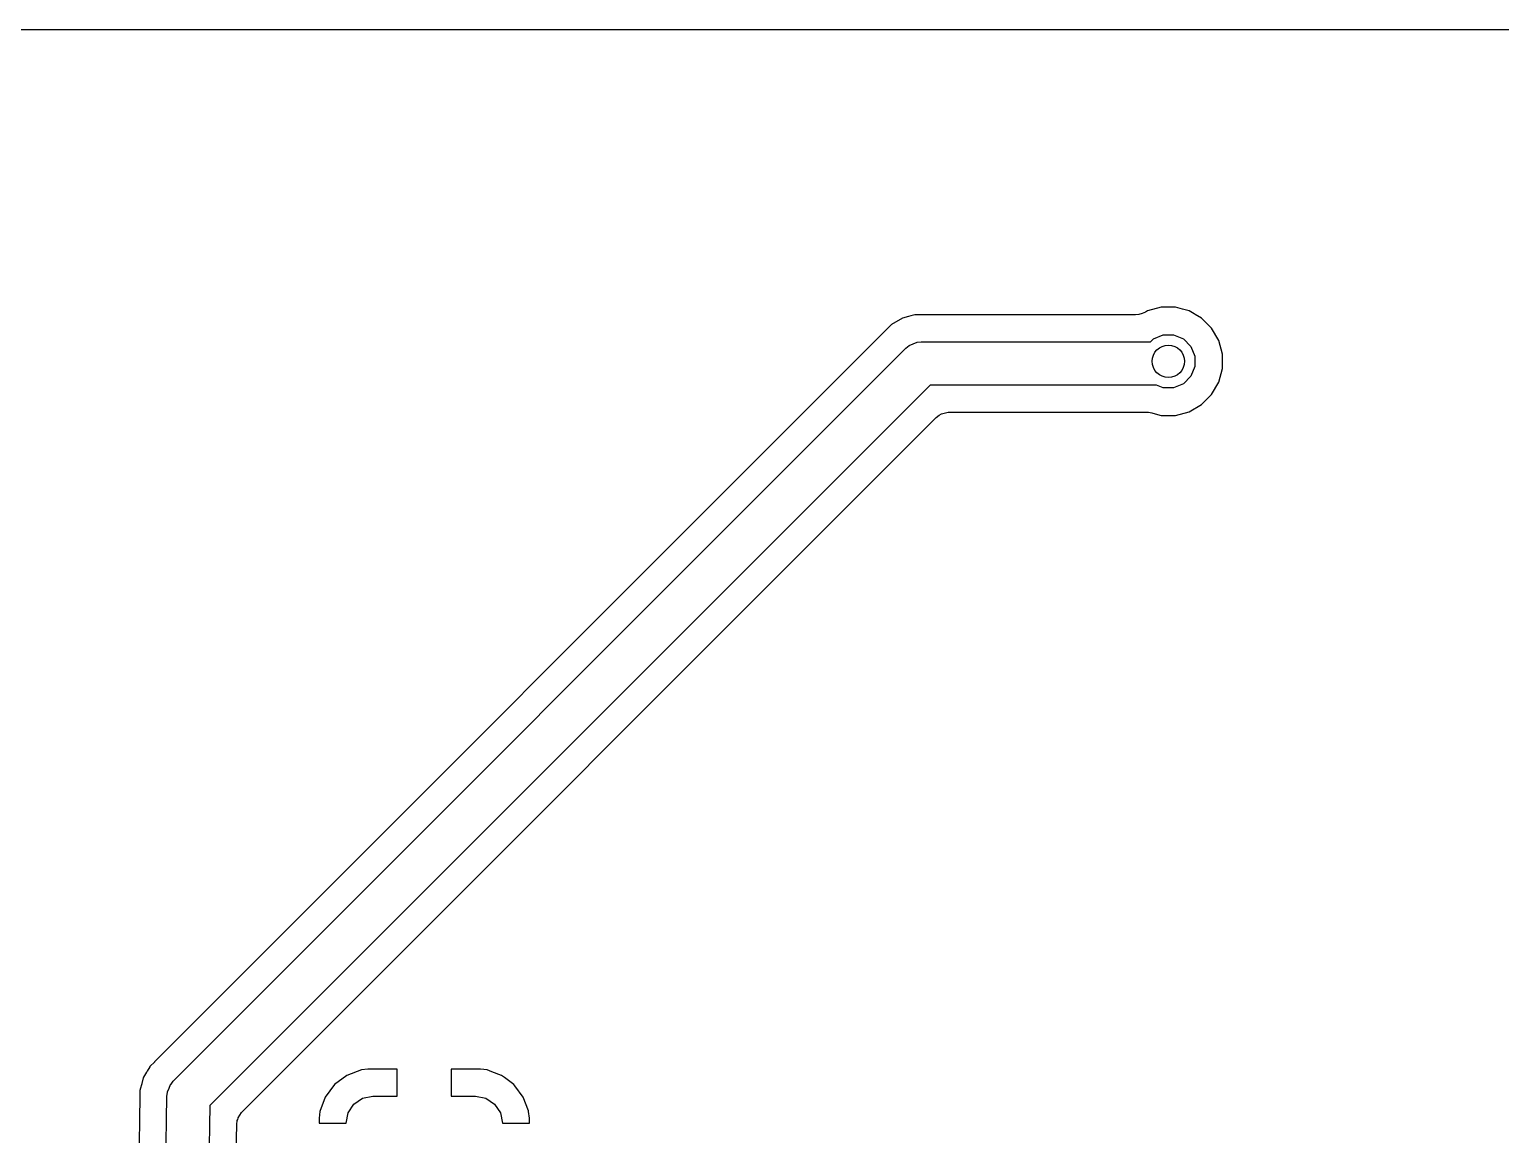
# Model space of a CAD drawing. Header units: inches. Extents: x 0.01 to 5.35, y 0.01 to 3.37.
# Drawn here: x 2.286 to 2.823, y 2.965 to 3.368 of the extents above; entities that cross this region are included whole.
import ezdxf

# ---------------------------------------------------------------- set-up
doc = ezdxf.new("R2010")
doc.units = ezdxf.units.IN
doc.header["$MEASUREMENT"] = 0
doc.layers.add('BLACK', color=250, linetype='CONTINUOUS')

msp = doc.modelspace()

# ---------------------------------------------------------------- linework, layer by layer
at = {"layer": 'BLACK', "linetype": 'CONTINUOUS'}
for p, q in [((0.01724, 3.36817), (5.3429, 3.36817)), ((2.69384, 3.26501), (2.69266, 3.26452)), ((2.6946, 3.26545), (2.69384, 3.26501)), ((2.69961, 3.26679), (2.6946, 3.26545)), ((2.6946, 3.26545), (2.6946, 3.26545)), ((2.7048, 3.26679), (2.69961, 3.26679)), ((2.7073, 3.26612), (2.7048, 3.26679)), ((2.7048, 3.26679), (2.7048, 3.26679)), ((2.70981, 3.26545), (2.7073, 3.26612)), ((2.71158, 3.26443), (2.70981, 3.26545)), ((2.60109, 3.26049), (2.33215, 2.99155)), ((2.60514, 3.26283), (2.60109, 3.26049)), ((2.60109, 3.26049), (2.60109, 3.26049)), ((2.60109, 3.26049), (2.60109, 3.26049)), ((2.60109, 3.26049), (2.60109, 3.26049)), ((2.60109, 3.26049), (2.60109, 3.26049)), ((2.60109, 3.26049), (2.60109, 3.26049)), ((2.60735, 3.26342), (2.60514, 3.26283)), ((2.60514, 3.26283), (2.60514, 3.26283)), ((2.60814, 3.26363), (2.60735, 3.26342)), ((2.60735, 3.26342), (2.60735, 3.26342)), ((2.60965, 3.26404), (2.60814, 3.26363)), ((2.6902, 3.26404), (2.60965, 3.26404)), ((2.69146, 3.2642), (2.6902, 3.26404)), ((2.69266, 3.26452), (2.69146, 3.2642)), ((2.71197, 3.2642), (2.71158, 3.26443)), ((2.7143, 3.26285), (2.71197, 3.2642)), ((2.71797, 3.25919), (2.7143, 3.26285)), ((2.69564, 3.25417), (2.69674, 3.25527)), ((2.69674, 3.25527), (2.70028, 3.25674)), ((2.70028, 3.25674), (2.70412, 3.25674)), ((2.70412, 3.25674), (2.70767, 3.25527)), ((2.70767, 3.25527), (2.71039, 3.25255)), ((2.72057, 3.25469), (2.71797, 3.25919)), ((2.72191, 3.24968), (2.72057, 3.25469)), ((2.33898, 2.98443), (2.60642, 3.25187)), ((2.60642, 3.25187), (2.60761, 3.25285)), ((2.60761, 3.25285), (2.61045, 3.25402)), ((2.61045, 3.25402), (2.61198, 3.25417)), ((2.61198, 3.25417), (2.69564, 3.25417)), ((2.71039, 3.25255), (2.71186, 3.24901)), ((2.71186, 3.24901), (2.71186, 3.24517)), ((2.72191, 3.24771), (2.72191, 3.24968)), ((2.71186, 3.24517), (2.71039, 3.24162)), ((2.72057, 3.23948), (2.72191, 3.24449)), ((2.72191, 3.24449), (2.72191, 3.24771)), ((2.61525, 3.23843), (2.35236, 2.97554)), ((2.69789, 3.23843), (2.61525, 3.23843)), ((2.70028, 3.23743), (2.69789, 3.23843)), ((2.70767, 3.2389), (2.70412, 3.23743)), ((2.71039, 3.24162), (2.70767, 3.2389)), ((2.71797, 3.23499), (2.72057, 3.23948)), ((2.70412, 3.23743), (2.70028, 3.23743)), ((2.7143, 3.23132), (2.71797, 3.23499)), ((2.6174, 3.22664), (2.61852, 3.22747)), ((2.61852, 3.22747), (2.61943, 3.22797)), ((2.61943, 3.22797), (2.62177, 3.22856)), ((2.62177, 3.22856), (2.69424, 3.22856)), ((2.69424, 3.22856), (2.69488, 3.22852)), ((2.69488, 3.22852), (2.69551, 3.22844)), ((2.69551, 3.22844), (2.69613, 3.22831)), ((2.69613, 3.22831), (2.69647, 3.22822)), ((2.69647, 3.22822), (2.69961, 3.22738)), ((2.69961, 3.22738), (2.69961, 3.22738)), ((2.69961, 3.22738), (2.7048, 3.22738)), ((2.7048, 3.22738), (2.70981, 3.22872)), ((2.7048, 3.22738), (2.7048, 3.22738)), ((2.70981, 3.22872), (2.7143, 3.23132)), ((2.36385, 2.97308), (2.6174, 3.22664)), ((2.33206, 2.99146), (2.33054, 2.98999)), ((2.33209, 2.99149), (2.33206, 2.99146)), ((2.33212, 2.99152), (2.33209, 2.99149)), ((2.33215, 2.99155), (2.33212, 2.99152)), ((2.32804, 2.98576), (2.32802, 2.98571)), ((2.32805, 2.98579), (2.32804, 2.98577)), ((2.32804, 2.98577), (2.32804, 2.98576)), ((2.32807, 2.98583), (2.32805, 2.98579)), ((2.32808, 2.98586), (2.32807, 2.98583)), ((2.3281, 2.9859), (2.32808, 2.98586)), ((2.32811, 2.98594), (2.3281, 2.98592)), ((2.3281, 2.98592), (2.3281, 2.9859)), ((2.32813, 2.98598), (2.32811, 2.98594)), ((2.32923, 2.9878), (2.32813, 2.98598)), ((2.32813, 2.98598), (2.32813, 2.98598)), ((2.32925, 2.98784), (2.32923, 2.9878)), ((2.32927, 2.98787), (2.32925, 2.98784)), ((2.32929, 2.98791), (2.32927, 2.98787)), ((2.32945, 2.98818), (2.32929, 2.98791)), ((2.33035, 2.98975), (2.32945, 2.98818)), ((2.33036, 2.98976), (2.33035, 2.98975)), ((2.33035, 2.98975), (2.33035, 2.98975)), ((2.33035, 2.98975), (2.33035, 2.98975)), ((2.33039, 2.9898), (2.33036, 2.98976)), ((2.3304, 2.98981), (2.33039, 2.9898)), ((2.33043, 2.98985), (2.3304, 2.98982)), ((2.3304, 2.98982), (2.3304, 2.98981)), ((2.33045, 2.98988), (2.33043, 2.98985)), ((2.33048, 2.98992), (2.33045, 2.98988)), ((2.33049, 2.98993), (2.33048, 2.98992)), ((2.3305, 2.98995), (2.33049, 2.98993)), ((2.33053, 2.98998), (2.3305, 2.98995)), ((2.33054, 2.98999), (2.33053, 2.98998)), ((2.40232, 2.98659), (2.39779, 2.9832)), ((2.40762, 2.98857), (2.40232, 2.98659)), ((2.40232, 2.98659), (2.40232, 2.98659)), ((2.40997, 2.98882), (2.40762, 2.98857)), ((2.40762, 2.98857), (2.40762, 2.98857)), ((2.42071, 2.98882), (2.40997, 2.98882)), ((2.42071, 2.97898), (2.42071, 2.98882)), ((2.45114, 2.98882), (2.44039, 2.98882)), ((2.44039, 2.98882), (2.44039, 2.97898)), ((2.45348, 2.98857), (2.45114, 2.98882)), ((2.45114, 2.98882), (2.45114, 2.98882)), ((2.45524, 2.98791), (2.45348, 2.98857)), ((2.45348, 2.98857), (2.45348, 2.98857)), ((2.45878, 2.98659), (2.45524, 2.98791)), ((2.45983, 2.98581), (2.45878, 2.98659)), ((2.45878, 2.98659), (2.45878, 2.98659)), ((2.46331, 2.9832), (2.45983, 2.98581)), ((2.32682, 2.98127), (2.32681, 2.98124)), ((2.32681, 2.98124), (2.32681, 2.9812)), ((2.32681, 2.9812), (2.32681, 2.98119)), ((2.32681, 2.98119), (2.32681, 2.97908)), ((2.32683, 2.98137), (2.32682, 2.98133)), ((2.32682, 2.98133), (2.32682, 2.98128)), ((2.32682, 2.98128), (2.32682, 2.98127)), ((2.32684, 2.98141), (2.32683, 2.98137)), ((2.32685, 2.98149), (2.32684, 2.98144)), ((2.32684, 2.98144), (2.32684, 2.98142)), ((2.32684, 2.98142), (2.32684, 2.98141)), ((2.32743, 2.98354), (2.32685, 2.9815)), ((2.32685, 2.9815), (2.32685, 2.98149)), ((2.32744, 2.98357), (2.32743, 2.98354)), ((2.32745, 2.98361), (2.32744, 2.98357)), ((2.32747, 2.98366), (2.32745, 2.98361)), ((2.32802, 2.9857), (2.32747, 2.98366)), ((2.32802, 2.98571), (2.32802, 2.9857)), ((2.33682, 2.98039), (2.33684, 2.98043)), ((2.33682, 2.98029), (2.33682, 2.98039)), ((2.33684, 2.98043), (2.33685, 2.98053)), ((2.33685, 2.98053), (2.33743, 2.98187)), ((2.33743, 2.98187), (2.338, 2.98323)), ((2.338, 2.98323), (2.33805, 2.9833)), ((2.33805, 2.9833), (2.33807, 2.98334)), ((2.33807, 2.98334), (2.33815, 2.98342)), ((2.33815, 2.98342), (2.33898, 2.98443)), ((2.39779, 2.9832), (2.3944, 2.97866)), ((2.39779, 2.9832), (2.39779, 2.9832)), ((2.46367, 2.98273), (2.46331, 2.9832)), ((2.46331, 2.9832), (2.46331, 2.9832)), ((2.46671, 2.97866), (2.46367, 2.98273)), ((2.32681, 2.97895), (2.32428, 2.83087)), ((2.32681, 2.97908), (2.32681, 2.97904)), ((2.32681, 2.97904), (2.32681, 2.97899)), ((2.32681, 2.97899), (2.32681, 2.97895)), ((2.3341, 2.82793), (2.33667, 2.97899)), ((2.33667, 2.97899), (2.33682, 2.98029)), ((2.35236, 2.97554), (2.3499, 2.83134)), ((2.3944, 2.97866), (2.39242, 2.97336)), ((2.3944, 2.97866), (2.3944, 2.97866)), ((2.3944, 2.97866), (2.3944, 2.97866)), ((2.40276, 2.9729), (2.40489, 2.97609)), ((2.40489, 2.97609), (2.40808, 2.97823)), ((2.40808, 2.97823), (2.41185, 2.97898)), ((2.41185, 2.97898), (2.42071, 2.97898)), ((2.44039, 2.97898), (2.44925, 2.97898)), ((2.44925, 2.97898), (2.45302, 2.97823)), ((2.45302, 2.97823), (2.45621, 2.97609)), ((2.45621, 2.97609), (2.45835, 2.9729)), ((2.46671, 2.97866), (2.46671, 2.97866)), ((2.46858, 2.97364), (2.46671, 2.97866)), ((2.36211, 2.96871), (2.36233, 2.97008)), ((2.36233, 2.97008), (2.36247, 2.97053)), ((2.36247, 2.97053), (2.36262, 2.97102)), ((2.36262, 2.97102), (2.36264, 2.97109)), ((2.36264, 2.97109), (2.36385, 2.97308)), ((2.39242, 2.97336), (2.39217, 2.97102)), ((2.39217, 2.97102), (2.39217, 2.96913)), ((2.39217, 2.97102), (2.39217, 2.97102)), ((2.39242, 2.97336), (2.39242, 2.97336)), ((2.40201, 2.96913), (2.40276, 2.9729)), ((2.45835, 2.9729), (2.45909, 2.96913)), ((2.46868, 2.97336), (2.46858, 2.97364)), ((2.46894, 2.97102), (2.46868, 2.97336)), ((2.46868, 2.97336), (2.46868, 2.97336)), ((2.46894, 2.96913), (2.46894, 2.97102)), ((2.46894, 2.97102), (2.46894, 2.97102)), ((2.46894, 2.97102), (2.46894, 2.97102)), ((2.46894, 2.97102), (2.46894, 2.97102)), ((2.36175, 2.94756), (2.36211, 2.96871)), ((2.39217, 2.96913), (2.40201, 2.96913)), ((2.45909, 2.96913), (2.46894, 2.96913))]:
    msp.add_line(p, q, dxfattribs=at)
at = {"layer": 'BLACK'}
msp.add_circle((2.7022, 3.24709), 0.00591, dxfattribs=at)
at = {"layer": 'WHITE'}
msp.add_circle((2.7022, 3.24709), 0.00591, dxfattribs=at)

doc.saveas('drawing.dxf')
